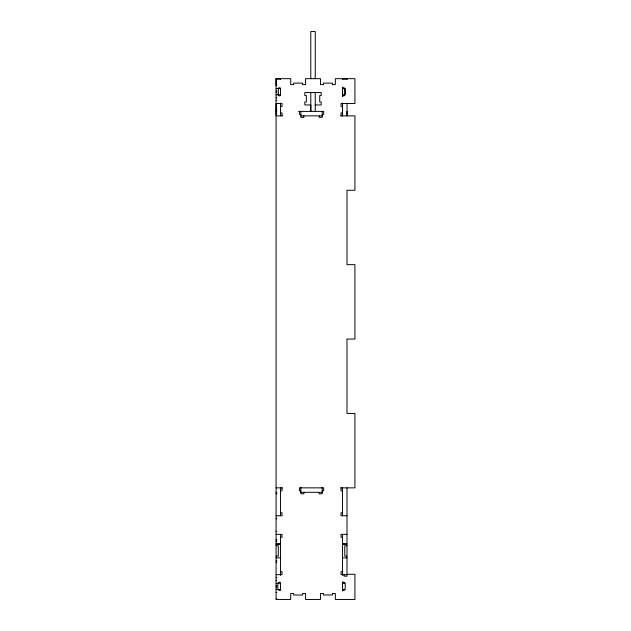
<?xml version="1.0" encoding="UTF-8"?>
<svg xmlns="http://www.w3.org/2000/svg" width="631" height="631" viewBox="0 0 631 631"><rect width="100%" height="100%" fill="white"/><g stroke="black" fill="none" stroke-linecap="round" stroke-linejoin="round"><path stroke-width="0.95" d="M342.53 106.442L341.04 106.442L341.04 103.468L354.93 103.468L354.93 78.67L335.337 78.67L335.337 84.617L332.363 84.617L332.363 83.134L323.435 83.134L323.435 84.617L320.461 84.617L320.461 78.67L305.578 78.67L305.578 84.617L302.604 84.617L302.604 83.134L293.675 83.134L293.675 84.617L290.702 84.617L290.702 78.67L276.07 78.67L276.07 85.611L276.812 85.611M280.535 589.717C277.656 593.243 277.198 584.598 278.303 583.328A1.112 1.112 0 0 1 279.415 582.216A1.112 1.112 0 0 1 280.535 583.328L280.535 590.277M276.07 79.096L280.535 79.096M342.578 79.096L347.042 79.096M276.07 88.585L280.535 88.585M342.578 88.585L345.181 88.585M276.07 91.069L276.812 91.069M276.07 92.552L276.812 92.552M276.07 94.784L280.535 94.784A1.112 1.112 0 0 1 279.415 95.904A1.112 1.112 0 0 1 278.303 94.784L278.303 93.751M342.578 94.784L345.181 94.784M276.07 97.766L276.812 97.766M276.07 100.495L276.812 100.495M315.255 104.959L321.203 104.959L321.203 101.977L319.72 101.977L319.72 95.533L321.203 95.533L321.203 92.552L304.836 92.552L304.836 95.533L306.327 95.533L306.327 101.977L304.836 101.977L304.836 104.959L310.791 104.959L310.791 111.403L310.791 92.552M280.535 106.442L282.018 106.442L282.018 103.468L276.07 103.468L276.07 115.867L282.459 115.867M276.07 109.912L276.812 109.912M276.07 111.403L276.812 111.403M298.637 111.403L323.695 111.403L323.695 114.377L322.204 114.377M280.535 112.894L282.018 112.894L282.018 115.867M342.53 112.894L341.04 112.894L341.04 115.867M300.877 114.377L299.394 114.377L299.394 111.403M300.869 115.867L322.196 115.867M340.606 115.867L354.93 115.867L354.93 190.262L346.995 190.262L346.995 264.665L354.93 264.665L354.93 339.06L346.995 339.06L346.995 413.455L354.93 413.455L354.93 487.858L340.606 487.858M276.07 487.858L282.459 487.858M280.535 490.831L282.018 490.831L282.018 487.858M300.877 490.831L299.394 490.831L299.394 487.858L323.695 487.858L323.695 490.831L322.204 490.831M342.53 490.831L341.04 490.831L341.04 487.858M276.07 492.314L276.812 492.314M300.869 492.314L322.196 492.314M276.07 493.805L276.812 493.805M280.535 512.774L282.018 512.774L282.018 515.756L276.07 515.756M342.53 512.774L341.04 512.774L341.04 515.756L346.995 515.756M276.07 518.729L276.812 518.729M276.07 531.373L276.812 531.373M276.07 534.354L282.018 534.354L282.018 537.328L280.535 537.328M346.995 534.354L341.04 534.354L341.04 537.328L342.53 537.328M276.07 539.797L276.812 539.797M276.07 541.288L276.812 541.288M276.07 543.985L280.535 543.985M342.53 543.985L346.253 543.985M276.07 544.048L280.535 544.048M342.53 544.048L346.995 544.048M276.07 545.752L278.303 545.752L278.303 556.163L276.07 556.163M346.995 545.752L344.763 545.752L344.763 556.163L346.995 556.163M276.07 557.922L280.535 557.859M342.53 557.859L346.995 557.922M276.07 560.628L276.812 560.628M276.07 562.118L276.812 562.118M280.535 571.678L282.018 571.678L282.018 574.652L276.07 574.652M342.53 571.678L341.04 571.678L341.04 574.652L346.995 574.652M346.995 574.297L354.93 574.297L354.93 599.45L335.337 599.45L335.337 593.495L332.363 593.495L332.363 594.986L323.435 594.986L323.435 593.495L320.461 593.495L320.461 599.45L305.578 599.45L305.578 593.495L302.604 593.495L302.604 594.986L293.675 594.986L293.675 593.495L290.702 593.495L290.702 599.45L276.07 599.45L276.07 78.67M276.07 577.625L276.812 577.625M276.07 580.354L276.812 580.354M276.07 583.328L280.535 583.328M345.133 583.328L342.53 583.328A1.112 1.112 0 0 1 343.65 582.216A1.112 1.112 0 0 1 344.763 583.328C345.867 584.598 345.409 593.243 342.53 589.717M276.07 585.56L276.812 585.56M276.07 587.051L276.812 587.051M276.07 589.528L280.535 589.528M342.53 589.528L345.133 589.528M276.07 592.509L276.812 592.509M276.07 599.024L276.812 599.024M347.042 78.67L347.042 79.269M347.042 103.468L347.042 115.867M346.995 111.403L346.995 115.867M346.995 487.858L346.995 576.142L344.021 576.142L344.021 574.652M344.81 88.585L344.81 94.784A1.112 1.112 0 0 1 343.65 95.904A1.112 1.112 0 0 1 342.53 94.784M344.763 94.784C345.867 93.522 345.409 84.869 342.53 88.403L342.53 96.267M342.578 78.67L342.578 79.269M342.578 87.102L342.578 96.275M342.578 103.468L342.578 115.867M342.53 103.113L342.53 115.867M342.53 487.858L342.53 515.756M342.53 534.354L342.53 575.393M342.53 581.845L342.53 591.018M322.196 111.403L322.204 117.358L319.231 117.358L319.231 115.867M322.196 487.219L322.204 493.805L319.231 493.805L319.231 492.314M315.255 78.67L315.255 31.55L310.791 31.55L310.791 78.67M315.255 92.552L315.255 111.403M303.858 115.867L303.858 117.358L300.877 117.358L300.869 111.403M303.858 492.314L303.858 493.805L300.877 493.805L300.869 487.219M280.535 78.67L280.535 79.269M280.535 95.533L280.535 88.403L279.825 87.535L278.318 88.222L278.303 94.784M280.535 103.113L280.535 115.867M280.535 487.858L280.535 515.756M280.535 534.354L280.535 575.393"/></g></svg>
